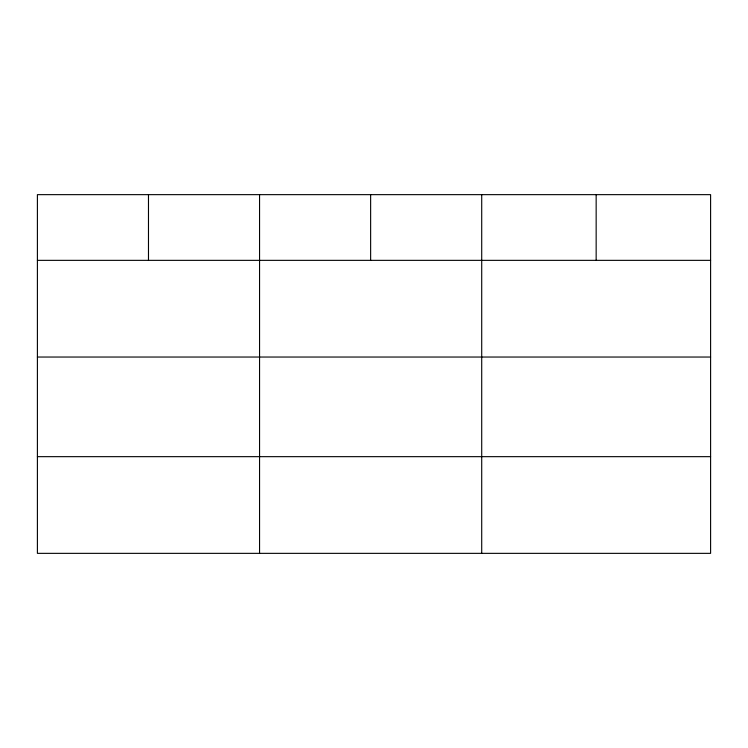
<?xml version="1.0" encoding="UTF-8"?>
<svg xmlns="http://www.w3.org/2000/svg" width="748" height="748" viewBox="0 0 748 748"><rect width="100%" height="100%" fill="white"/><g stroke="black" fill="none" stroke-linecap="round" stroke-linejoin="round"><path stroke-width="1.12" d="M710.6 357.039L710.6 194.648L37.4 194.648L37.4 553.352L710.6 553.352L710.6 357.039L37.4 357.039M37.4 260.351L710.6 260.351M37.4 456.663L710.6 456.663M596.156 194.648L596.156 260.351M481.712 194.648L481.712 553.352M370.634 194.648L370.634 260.351M259.556 194.648L259.556 553.352M148.478 194.648L148.478 260.351"/></g></svg>
